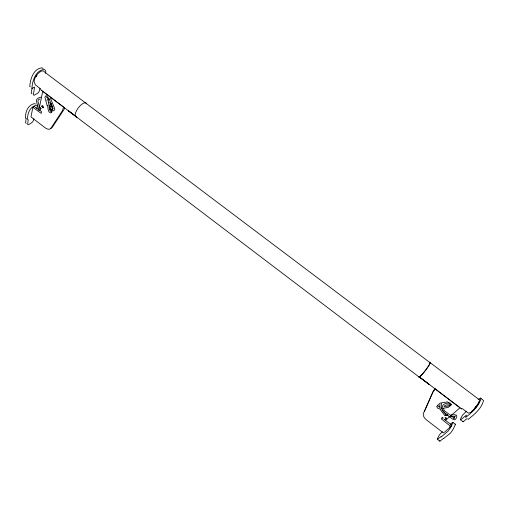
<?xml version="1.0" encoding="UTF-8"?>
<svg xmlns="http://www.w3.org/2000/svg" width="509" height="509" viewBox="0 0 509 509"><rect width="100%" height="100%" fill="white"/><g stroke="black" fill="none" stroke-linecap="round" stroke-linejoin="round"><path stroke-width="0.76" d="M26.207 118.241L25.59 122.854L26.341 123.254M32.061 87.993L31.24 93.236L32.003 93.701M450.357 424.264L452.647 422.305L455.447 424.302L453.055 429.469L450.56 433.013L443.498 438.637M452.997 422.432L450.586 427.585L448.092 431.123L441.188 436.951L441.182 436.493L437.492 439.343L437.263 438.974L439.432 434.839L442.378 431.702M39.269 110.256L34.281 106.445L32.869 107.304L30.979 116.924L45.237 127.842A7.05 4.136 55.2 0 0 50.989 128.09L62.569 110.466L63.53 107.005L42.737 91.232L39.473 107.164M36.813 108.602L37.411 105.656L36.896 105.134C30.037 106.33 27.403 113.221 27.492 119.52L28.249 119.806L27.613 124.412L28.358 124.807C30.75 123.369 33.753 121.969 33.836 118.737M45.517 73.347L45.829 71.801L45.32 70.204L44.149 69.421C35.636 70.325 32.328 80.861 31.94 88.076A0.706 0.318 -53 0 0 32.328 88.312L34.148 87.249A0.706 0.318 -53 0 1 34.542 87.357L33.34 94.839L34.103 95.298L38.08 92.931L39.238 91.34L39.899 88.502M46.955 100.706L47.757 98.243L49.602 99.37M48.673 98.434L48.228 101.278L49.678 108.958M64.624 107.444L63.969 109.581L52.363 127.205A7.037 4.142 55.2 0 1 50.919 128.262M440.094 404.623L439.248 406.888M46.796 96.64L46.567 97.321L47.674 97.2L47.152 96.895L48.361 97.715M467.994 419.251L468.146 419.422C474.363 414.428 481.533 408.619 483.55 400.5L480.464 398.07L478.167 399.463M440.966 406.965L441.691 403.503M424.321 411.679L433.776 390.269L435.31 388.577M444.071 419.499L445.922 419.976L460.028 407.747L435.469 389.124L432.949 391.739L423.501 413.149A7.73 4.81 30.3 0 0 426.637 420.046L443.492 432.962L450.98 426.612L451.763 425.098L444.65 419.671M441.907 407.385C442.843 403.414 447.029 402.797 450.51 403.115M445.712 415.102L447.023 415.541L447.551 414.536M50.919 104.428L49.087 105.789M49.64 109.066L49.373 110.243M451.368 404.121L449.091 405.858L443.854 406.876M466.518 411.132L462.414 415.287L460.251 419.531L463.05 421.796L467.154 418.481M444.446 405.985L446.228 404.967L451.254 404.642M447.023 415.541L447.716 414.937M449.46 427.057L451.763 425.098M460.53 419.88L466.467 415.096L465.582 417.475C471.779 412.455 478.893 406.646 480.967 398.553L480.464 398.07M437.492 439.343L439.903 441.195L443.473 438.383M50.086 108.691L50.97 108.016L50.588 108.697L50.257 108.169L50.894 108.525L48.985 107.685M49.755 107.144L51.708 105.917M39.931 98.892L38.296 99.904L37.933 101.393L40.529 110.326M43.322 107.113L42.381 107.692L43.284 107.857L43.469 106.954L42.75 105.891L41.846 105.726L41.662 106.629L42.603 106.05M46.758 95.654L45.39 96.258L44.964 97.607L47.165 105.624M25.825 118.158L25.45 117.954C25.329 111.649 27.963 104.739 34.841 103.569L35.363 104.09M440.864 407.454L442.359 407.168M440.807 408.803L448.295 407.359L451.108 405.151L451.235 404.566L447.526 401.881L440.126 403.077L436.665 406.557L437.81 408.345L440.056 408.95M446.501 415.217L444.758 415.548L440.037 409.141M445.979 413.683L445.006 413.862L445.668 414.18L441.481 408.434M41 97.219C39.161 97.353 37.157 98.332 36.451 100.146L36.457 101.476L39.142 110.682M450.923 415.02L454.861 414.765L456.7 415.261L456.77 416.998L455.682 419.155L454.302 419.893L452.743 419.187L443.473 411.927L442.079 410.019M448.855 416.756L454.982 416.368M50.136 109.429L52.847 109.441M50.455 110.867L53.356 110.879L54.756 109.798L54.616 108.277L50.385 98.173M49.761 109.41L50.576 109.276M51.199 103.766L48.323 102.156M49.984 105.039L50.684 105.121M40.389 110.873L41.522 111.592L41.21 113.418L32.869 107.304M455.091 424.169L455.447 424.302M50.028 106.604L51.358 107.189M439.757 407.391L437.785 406.004L437.479 405.075M443.466 418.15L441.946 417.908L441.297 418.932L450.98 426.612M51.835 112.075L50.232 110.752M43.182 68.594L42.005 67.805C33.473 68.67 30.158 79.239 29.808 86.454A0.706 0.324 -53 0 0 30.196 86.695M419.2 377.01L429.418 384.581L418.818 376.495A9.27 1.203 -52.5 0 0 425.289 370.597A9.27 1.203 -52.5 0 0 429.723 362.357L479.128 399.597A8.233 1.68 -52.4 0 1 477.06 405.628A8.233 1.68 -52.4 0 1 469.998 412.754L468.274 413.111L462.407 408.657L461.447 408.88A2.959 0.573 -52.5 0 1 461.358 408.231M418.786 376.545A9.27 1.203 -52.5 0 0 425.257 370.654A9.27 1.203 -52.5 0 0 429.691 362.408L86.619 103.734A8.628 3.366 -53.3 0 0 78.132 108.105A8.628 3.366 -53.3 0 0 76.814 117.153L41.452 90.398M76.814 117.153L68.244 110.695L419.168 377.067M86.619 103.734L44.385 71.884A7.514 3.41 -53.5 0 0 37.781 73.824A7.514 3.41 -53.5 0 0 34.389 82.636L35.528 85.009L40.434 88.731L41.07 90.08A2.71 1.196 -53.2 0 0 42.088 90.322M461.243 408.752L418.818 376.495M462.764 421.446L463.05 421.796M442.092 417.437L442.563 418.08M439.668 440.826L439.903 441.195M49.08 98.841L53.222 108.716M455.18 415.802L454.403 418.029L453.672 418.417L454.263 418.163L444.408 410.718L443.396 408.676M51.485 103.753L52.389 108.57L51.568 112.266L50.436 112.947C47.483 111.694 48.298 107.698 47.401 105.217M39.002 109.441L39.136 110.141M479.058 401.296A7.183 1.47 -52.4 0 1 478.734 402.256M478.466 402.842A7.183 1.47 -52.4 0 1 471.493 411.463M475.953 406.354A5.828 1.19 -52.4 0 1 474.992 407.582M36.133 76.776A6.56 2.978 -53.5 0 1 36.915 75.574M446.368 418.303L446.043 418.971L445.311 418.532L445.19 417.59L445.839 417.45L446.368 418.303M41 108.468L40.612 108.862L39.95 108.296L39.925 107.545L40.574 107.653L41 108.468"/></g></svg>
